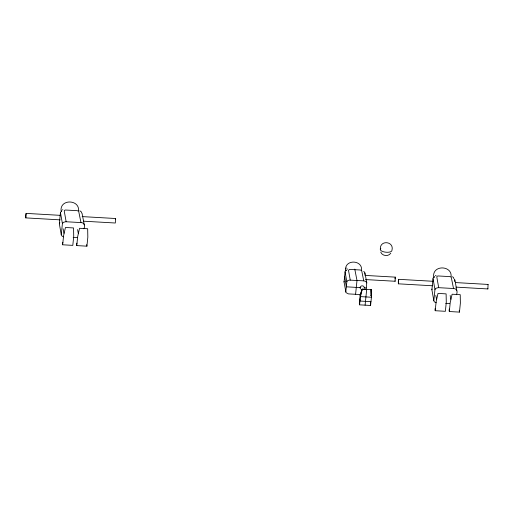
<?xml version="1.0" encoding="UTF-8"?>
<svg xmlns="http://www.w3.org/2000/svg" width="514" height="514" viewBox="0 0 514 514"><rect width="100%" height="100%" fill="white"/><g stroke="black" fill="none" stroke-linecap="round" stroke-linejoin="round"><path stroke-width="0.77" d="M395.003 278.884L395.292 277.136L395.105 281.261L365.538 279.571M361.541 270.056C362.537 259.821 344.92 259.165 345.588 269.786L346.038 270.794M63.691 236.806L62.162 236.183L61.339 235.206L59.348 223.828L60.459 212.391L61.725 210.862M61.275 234.667L62.406 223.59L63.261 222.382L65.683 221.727L80.961 222.581C84.315 222.389 85.375 226.07 83.878 228.801M62.657 244.786L63.575 235.759L65.445 227.477L73.56 227.946L73.727 236.337L72.802 245.371L62.657 244.786L62.387 243.263L62.894 242.332M76.759 245.596L77.685 236.562L79.548 228.287L87.669 228.749L87.83 237.147L86.911 246.174L76.759 245.596L76.49 244.066L76.997 243.141M360.834 294.612L348.415 293.886L345.98 292.601L344.046 281.993L345.132 271.251L346.667 269.985M345.806 291.868L346.886 281.531L347.618 280.67L349.404 280.098L363.745 280.856L365.666 281.357L366.771 282.668L366.109 289.401M355.585 294.31L356.992 280.471L354.769 269.111M359.582 304.841L360.423 296.61L360.173 295.216L362.055 289.196L371.102 289.581L371.429 297.24L370.588 305.47L359.582 304.841L359.337 303.446L360.173 295.216L360.757 294.381M364.863 274.482L364.722 272.369M365.088 305.155L366.7 289.331L363.122 289.376M370.498 302.56L370.588 305.47M436.245 302.733L434.715 302.11L433.9 301.133L431.901 289.761L433.09 277.971L434.773 276.577M433.835 300.594L434.96 289.523L435.821 288.309L438.236 287.654L453.521 288.508C456.875 288.322 457.935 291.997 456.438 294.728M435.21 310.719L436.135 301.686L437.999 293.41L446.113 293.873L446.28 302.271L445.362 311.298L435.21 310.719L435.024 308.702M449.32 311.523L450.238 302.495L452.108 294.214L460.223 294.683L460.383 303.074L459.465 312.107L449.32 311.523L449.05 310L449.557 309.068M454.749 281.518L454.594 279.198M115.374 219.337L115.644 218.514L115.316 223.012L83.429 221.187M344.618 276.294L346.32 286.818L360.789 287.647M344.097 281.338L344.046 281.993M431.959 289.041L431.901 289.761M359.832 299.206L359.973 301.043L370.979 301.673M359.337 303.446L359.44 303.003M380.341 248.969C379.859 239.652 394.379 241.252 391.964 250.241A5.898 2.332 5.8 0 1 384.999 252.111A5.898 2.332 5.8 0 1 380.823 248.429M360.173 295.216L362.299 289.074L360.423 296.61L371.429 297.24M345.684 268.816L346.32 267.935M59.83 222.466L59.348 223.828M390.788 253.222C388.366 256.788 382.3 256.145 380.726 252.117M60.408 215.353L26.13 213.394L25.751 215.295L25.803 217.891L60.08 219.857M25.803 217.891L26.13 213.394M432.961 281.28L398.684 279.32L398.311 281.222L398.356 283.824L432.64 285.784M398.356 283.824L398.684 279.32M488.069 284.57L487.87 288.945L455.982 287.12M62.419 209.905L62.843 209.718M347.239 269.137L347.676 269.002M435.403 275.645L436.084 275.44M82.156 216.6L115.644 218.514M73.174 237.417L77.074 237.641M364.927 275.401L395.292 277.136M455.513 282.572L488.197 284.441M364.33 287.853L366.257 287.962M445.728 303.344L449.628 303.568M362.486 289.305L362.055 289.196M395.105 281.261L394.97 280.817M452.436 276.738L453.644 277.56M79.882 210.811L81.43 211.948M453.476 278.164L453.926 278.492M363.706 271.424L364.458 272.041M81.373 212.558L81.745 212.912M370.915 295.383L371.179 295.846L371.102 289.581L371.179 295.846M82.034 213.271L84.283 224.843M434.086 277.47L433.591 276.365C432.859 264.71 452.191 265.423 451.099 276.654M61.526 211.537L61.037 210.438C60.299 198.777 79.638 199.496 78.539 210.727M487.786 288.47L487.87 288.945M454.909 279.937L456.837 290.77M459.195 310.578L459.465 312.107M453.521 288.508L451.234 277.162L449.724 276.596L438.044 275.954L437.073 276.249L436.784 276.885L438.699 287.667M450.155 295.492L450.829 299.283M433.032 278.684L434.96 289.523M435.808 295.428L436.482 299.238M365.011 273.043L366.771 282.918M363.745 280.856L361.663 270.518L360.288 269.998L349.642 269.413L348.492 270.261L350.246 280.085M345.08 271.9L346.834 281.775M86.635 244.651L86.911 246.174M80.961 222.581L78.681 211.235L77.171 210.669L65.484 210.02L64.513 210.316L64.224 210.958L66.145 221.733M77.595 229.565L78.269 233.356M60.479 212.757L62.406 223.59M63.113 228.736L63.929 233.311M360.584 288.99A2.075 1.895 -10.1 0 1 361.837 285.861A2.075 1.895 -10.1 0 1 364.124 288.335"/></g></svg>
